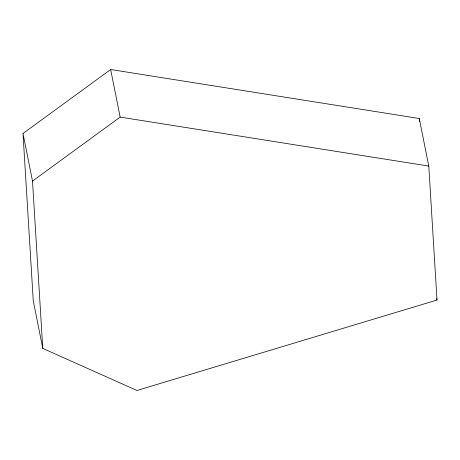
<?xml version="1.0" encoding="UTF-8"?>
<svg xmlns="http://www.w3.org/2000/svg" width="460" height="460" viewBox="0 0 460 460"><rect width="100%" height="100%" fill="white"/><g stroke="black" fill="none" stroke-linecap="round" stroke-linejoin="round"><path stroke-width="0.69" d="M23 133.492L110.653 69.517L419.278 118.507L428.783 166.083L437 300.041L136.93 390.482L42.768 348.404L33.264 300.823L23 133.492L32.505 181.073L42.768 348.404M32.505 181.073L120.163 117.099L428.783 166.083M436.718 298.643L437 300.041M110.653 69.517L120.163 117.099M419.278 118.507L419.451 121.371"/></g></svg>
